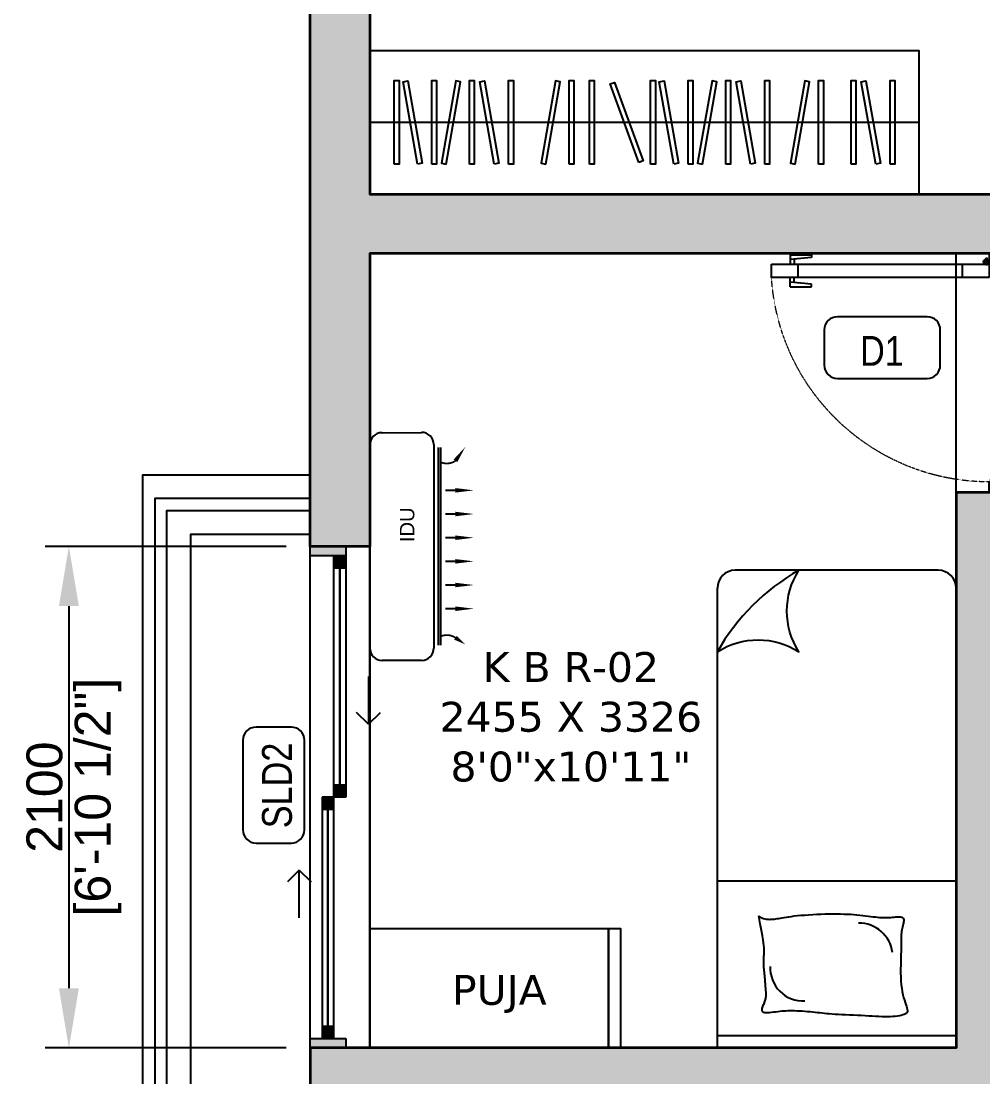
# Model space of a CAD drawing. Header units: millimetres. Extents: x 94643 to 134206, y 115494 to 180803.
# Drawn here: x 99201 to 103227, y 168066 to 172487 of the extents above; entities that cross this region are included whole.
import ezdxf
from ezdxf.enums import TextEntityAlignment as Align

# ---------------------------------------------------------------- set-up
doc = ezdxf.new("R2010")
doc.units = ezdxf.units.MM
doc.linetypes.add('3.5BHK EAST_UN-1$0$DASHED', pattern=[0.75, 0.5, -0.25])
for name, color, linetype in [('A-AC', 252, 'Continuous'), ('A-Dimensions', 4, 'Continuous'), ('A-Door', 11, 'Continuous'), ('A-Elevation 10', 8, 'Continuous'), ('A-Furniture', 8, 'Continuous'), ('A-GBR-Wardrobe', 253, 'Continuous'), ('A-Hatch', 252, 'Continuous'), ('A-KBR-01-Wardrobe', 253, 'Continuous'), ('A-Kids Bed', 253, 'Continuous'), ('A-Puja', 8, 'Continuous'), ('A-Railing', 6, 'Continuous'), ('A-Room Boundary', 44, 'Continuous'), ('A-Text Main', 44, 'Continuous')]:
    doc.layers.add(name, color=color, linetype=linetype)
doc.layers.add('A-Wall', color=240, linetype='Continuous', lineweight=35)
doc.styles.add('2024-08-29_TOWER-A$0$simplex-0.8', font='simplex.shx', dxfattribs={"width": 0.8})
doc.styles.add('3.5BHK EAST_UN-1$0$grid_text', font='verdana.ttf')
doc.styles.add('3BHK  WEST_UN-2$0$AMISH', font='arial.ttf')
doc.styles.add('ARIAL', font='ARIALN.TTF')
doc.styles.add('S', font='arial.ttf', dxfattribs={"height": 150})
doc.dimstyles.new('DIMSMALL', dxfattribs={"dimtxt": 150, "dimasz": 250, "dimexe": 100, "dimexo": 100, "dimgap": 25, "dimtad": 1, "dimdec": 0, "dimzin": 0, "dimdsep": 46, "dimtxsty": 'S', "dimcen": 0, "dimdle": 100, "dimclrd": 8, "dimclre": 8, "dimclrt": 256, "dimazin": 0, "dimtfac": 1, "dimtdec": 0, "dimtix": 1, "dimtmove": 0, "dimatfit": 3, "dimldrblk": '12_DatumFilled', "dimfxl": 1, "dimtolj": 1, "dimtzin": 0, "dimlwd": -1, "dimlwe": -1, "dimarcsym": 1})

# ---------------------------------------------------------------- blocks, each defined once
blk = doc.blocks.new('*D177')
at = {"layer": 'A-Dimensions', "color": 8, "transparency": 16777216}
for p, q in [((100310.7, 170287.6), (99301, 170287.6)), ((99401, 170037.6), (99401, 168437.6)), ((100310.7, 168187.6), (99301, 168187.6))]:
    blk.add_line(p, q, dxfattribs=at)
for points in [[(99359.3, 170037.6), (99442.6, 170037.6), (99401, 170287.6)], [(99359.3, 168437.6), (99442.6, 168437.6), (99401, 168187.6)]]:
    blk.add_solid(points, dxfattribs=at)
at = {"layer": 'Defpoints', "color": 0, "transparency": 16777216}
for p in [(100410.7, 170287.6), (99401, 168187.6), (100410.7, 168187.6)]:
    blk.add_point(p, dxfattribs=at)
at = {"layer": 'A-Dimensions', "lineweight": 30, "transparency": 16777216, "char_height": 150, "attachment_point": 5, "rotation": 90, "style": 'S'}
for s, insert in [('\\A1;[6\'-10 1/2"]', (99523.1, 169237.6)), ('\\A1;2100', (99299.4, 169237.6))]:
    blk.add_mtext(s, dxfattribs=dict(at, insert=insert))
blk = doc.blocks.new('12_DatumFilled')
at = {"color": 8, "linetype": 'ByBlock'}
blk.add_solid([(0, 0.577), (-1, 0), (0, -0.577)], dxfattribs=at)
blk = doc.blocks.new('3.5BHK EAST_UN-1$0$Door11')
at = {"layer": 'A-Door'}
for p, q in [((-991.7, 0), (-1050, 0)), ((-1050, 0), (-1050, -65.6)), ((-991.7, -58.3), (-991.7, 0)), ((-58.3, -58.3), (-58.3, 0)), ((-58.3, 0), (0, 0)), ((0, 0), (0, -65.6)), ((-1050, -65.6), (-1003.4, -65.6)), ((-1003.4, -65.6), (-1003.4, -58.3)), ((-1003.4, -58.3), (-991.7, -58.3)), ((-104.9, -65.6), (-104.9, -1021.8)), ((-46.6, -65.6), (-104.9, -65.6)), ((-104.9, -65.6), (-104.9, -65.6)), ((-46.6, -58.3), (-58.3, -58.3)), ((-17.5, -77.3), (-52.5, -77.3)), ((-46.6, -65.6), (-46.6, -58.3)), ((-46.6, -1021.8), (-46.6, -65.6)), ((0, -65.6), (-46.6, -65.6)), ((-35, -94.7), (-35, -59.8)), ((-104.9, -182.2), (-46.6, -182.2)), ((-145.8, -846.8), (-134.1, -846.8)), ((-145.8, -940.1), (-145.8, -846.8)), ((-134.1, -846.8), (-125.5, -940.1)), ((-17.5, -846.8), (-26.1, -940.1)), ((-5.8, -846.8), (-17.5, -846.8)), ((-5.8, -940.1), (-5.8, -846.8)), ((-127.1, -922.6), (-104.9, -922.6)), ((-104.9, -905.1), (-46.6, -905.1)), ((-24.5, -922.6), (-46.6, -922.6)), ((-145.8, -940.1), (-104.9, -940.1)), ((-5.8, -940.1), (-46.6, -940.1)), ((-104.9, -1021.8), (-46.6, -1021.8))]:
    blk.add_line(p, q, dxfattribs=at)
blk.add_circle((-35, -77.3), 11.7, dxfattribs=at)
at = {"layer": 'A-Door', "linetype": '3.5BHK EAST_UN-1$0$DASHED', "lineweight": 0}
blk.add_arc((-43.9, -64.2), 959.5, 180.0822, 266.3506, dxfattribs=at)
blk = doc.blocks.new('3.5BHK EAST_UN-1$0$A$Ceb508b97')
at = {"layer": 'A-GBR-Wardrobe', "ltscale": 600}
blk.add_lwpolyline([(100.2, 600), (100.2, 0), (2400.2, 0), (2400.2, 600)], close=True, dxfattribs=at)
for points in [[(202.7, 125), (202.7, 475), (222.7, 475), (222.7, 125), (202.7, 125)], [(300.1, 125.9), (239.3, 470.6), (259, 474.1), (319.7, 129.4), (300.1, 125.9)], [(359.9, 125), (359.9, 475), (379.9, 475), (379.9, 125), (359.9, 125)], [(419.5, 125.9), (480.3, 470.6), (460.6, 474.1), (399.9, 129.4), (419.5, 125.9)], [(517.8, 125), (517.8, 475), (537.8, 475), (537.8, 125), (517.8, 125)], [(621.4, 125.9), (560.6, 470.6), (580.3, 474.1), (641.1, 129.4), (621.4, 125.9)], [(681.2, 125), (681.2, 475), (701.2, 475), (701.2, 125), (681.2, 125)], [(836.6, 125.9), (897.4, 470.6), (877.7, 474.1), (817, 129.4), (836.6, 125.9)], [(934.9, 125), (934.9, 475), (954.9, 475), (954.9, 125), (934.9, 125)], [(1019.4, 125), (1019.4, 475), (1039.4, 475), (1039.4, 125), (1019.4, 125)], [(1226.2, 132.1), (1106.5, 461), (1125.3, 467.9), (1245, 139), (1226.2, 132.1)], [(1275.7, 125), (1275.7, 475), (1295.7, 475), (1295.7, 125), (1275.7, 125)], [(1373, 125.9), (1312.3, 470.6), (1332, 474.1), (1392.7, 129.4), (1373, 125.9)], [(1432.9, 125), (1432.9, 475), (1452.9, 475), (1452.9, 125), (1432.9, 125)], [(1492.5, 125.9), (1553.3, 470.6), (1533.6, 474.1), (1472.8, 129.4), (1492.5, 125.9)], [(1590.8, 125), (1590.8, 475), (1610.8, 475), (1610.8, 125), (1590.8, 125)], [(1694.4, 125.9), (1633.6, 470.6), (1653.3, 474.1), (1714.1, 129.4), (1694.4, 125.9)], [(1754.2, 125), (1754.2, 475), (1774.2, 475), (1774.2, 125), (1754.2, 125)], [(1880.8, 125.9), (1941.5, 470.6), (1921.8, 474.1), (1861.1, 129.4), (1880.8, 125.9)], [(1979, 125), (1979, 475), (1999, 475), (1999, 125), (1979, 125)], [(2114.9, 125), (2114.9, 475), (2134.9, 475), (2134.9, 125), (2114.9, 125)], [(2218.5, 125.9), (2157.7, 470.6), (2177.4, 474.1), (2238.2, 129.4), (2218.5, 125.9)], [(2278.3, 125), (2278.3, 475), (2298.3, 475), (2298.3, 125), (2278.3, 125)], [(2400.2, 300), (100, 300)]]:
    blk.add_lwpolyline(points, dxfattribs=at)
blk = doc.blocks.new('A$C436544ae')
at = {"layer": 'A-Door', "linetype": 'Continuous'}
for points in [[(-250, 2100), (-250, 2060), (-100, 2060), (-100, 2100)], [(-100, 2060), (-150, 2060), (-150, 2010), (-100, 2010)], [(-150, 1050), (-100, 1050), (-100, 1100), (-150, 1100)], [(-200, 1050), (-200, 1000), (-150, 1000), (-150, 1050)], [(-150, 40), (-150, 90), (-200, 90), (-200, 40)], [(-250, 40), (-250, 0), (-100, 0), (-100, 40)]]:
    blk.add_hatch(color=256, dxfattribs=at).paths.add_polyline_path(points)
for p, q in [((-250, 2100), (-100, 2100)), ((-250, 0), (-250, 2100)), ((-250, 2100), (-100, 2100)), ((-250, 2060), (-250, 2100)), ((-250, 2100), (-100, 2100)), ((-250, 2100), (-100, 2100)), ((-100, 2100), (0, 2100)), ((-100, 2100), (-100, 2060)), ((-100, 2100), (0, 2100)), ((0, 0), (0, 2100)), ((-100, 2060), (-250, 2060)), ((-150, 2010), (-150, 2060)), ((-150, 2060), (-100, 2060)), ((-100, 2060), (-100, 2010)), ((-100, 2010), (-150, 2010)), ((-125, 2010), (-125, 1100)), ((-5, 1555), (-5, 1355)), ((-5, 1355), (-55, 1405)), ((-5, 1355), (45, 1405)), ((-150, 1050), (-150, 1100)), ((-150, 1100), (-100, 1100)), ((-100, 1100), (-100, 1050)), ((-200, 1050), (-200, 1000)), ((-150, 1050), (-200, 1050)), ((-100, 1050), (-150, 1050)), ((-150, 1000), (-150, 1050)), ((-200, 1000), (-150, 1000)), ((-175, 90), (-175, 1000)), ((-295, 745), (-345, 695)), ((-295, 545), (-295, 745)), ((-295, 745), (-245, 695)), ((-150, 90), (-200, 90)), ((-200, 90), (-200, 40)), ((-150, 40), (-150, 90)), ((-250, 40), (-100, 40)), ((-250, 0), (-250, 40)), ((-250, 0), (-100, 0)), ((-100, 0), (-250, 0)), ((-250, 0), (-100, 0)), ((-250, 0), (-100, 0)), ((-200, 40), (-150, 40)), ((-100, 40), (-100, 0)), ((-100, 0), (0, 0)), ((-100, 0), (0, 0))]:
    blk.add_line(p, q, dxfattribs=at)
at = {"layer": 'A-Door', "linetype": 'Continuous', "flags": 128}
for points in [[(-125, 2010), (-125, 1100), (-150, 1100), (-150, 2010)], [(-100, 2010), (-100, 1100), (-125, 1100), (-125, 2010)], [(-175, 90), (-175, 1000), (-200, 1000), (-200, 90)], [(-150, 90), (-150, 1000), (-175, 1000), (-175, 90)]]:
    blk.add_lwpolyline(points, close=True, dxfattribs=at)
blk = doc.blocks.new('3.5BHK EAST-UN-5$0$2024-08-29_TOWER-B$0$BED')
blk.add_lwpolyline([(-319.5, -22, 0.292894), (-319.5, 319.5, 0.292894), (22, 319.5, -0.136668)], format="xyb", close=True)
blk = doc.blocks.new('3.5BHK EAST-UN-5$0$2024-08-29_TOWER-B$0$20240809-_SINGLE BED')
at = {"layer": 'A-Kids Bed'}
for p, q in [((50, -500), (50, 500)), ((700, 500), (700, -500)), ((2000, -425), (2000, 425)), ((1925, -500), (0, -500))]:
    blk.add_line(p, q, dxfattribs=at)
for points in [[(0, -500), (0, 500), (1925, 500)], [(553.7, 326.7), (549.4, 321.4), (546, 316.3), (543.4, 311.2), (541.4, 306.1), (540.1, 301.1), (539.2, 296.2), (538.7, 291.3), (538.5, 286.4), (538.4, 281.6), (538.5, 276.8), (538.8, 271.8), (539.2, 266.7), (539.8, 261.3), (540.6, 255.7), (541.5, 249.7), (542.5, 243.2), (543.7, 236.2), (545.1, 228.5), (546.5, 220.2), (548, 211.1), (549.5, 201), (551, 190), (552.5, 177.8), (553.9, 164.5), (555.3, 149.9), (556.5, 134.2), (557.7, 117.7), (558.7, 100.7), (559.6, 83.3), (560.3, 65.8), (560.8, 48.5), (561.2, 31.5), (561.4, 15.2), (561.3, -0.6), (561.1, -15.7), (560.7, -30.4), (560.2, -44.5), (559.4, -58.2), (558.5, -71.5), (557.5, -84.3), (556.3, -96.8), (555, -108.8), (553.6, -120.5), (552.2, -131.6), (550.9, -142.2), (549.6, -152.2), (548.5, -161.6), (547.5, -170.3), (546.8, -178.4), (546.2, -185.9), (545.8, -192.9), (545.7, -199.7), (545.7, -206.3), (545.8, -212.8), (546.2, -219.4), (546.6, -226.2), (547.2, -233.3), (547.8, -240.6), (548.3, -247.8), (548.7, -254.7), (548.7, -261.2), (548.3, -267), (547.3, -271.9), (545.7, -275.8), (543.4, -278.5), (540.5, -280), (536.9, -280.7), (532.7, -280.5), (528.1, -279.8), (523.1, -278.7), (517.8, -277.4), (512.2, -276), (506.3, -274.7), (500.3, -273.5), (494.2, -272.4), (487.9, -271.4), (481.5, -270.6), (475, -270), (468.5, -269.5), (461.9, -269.1), (455.2, -268.9), (448.4, -268.9), (441.1, -268.9), (433.3, -268.9), (424.6, -269), (414.9, -269), (404.1, -268.9), (391.9, -268.8), (378.1, -268.4), (363.1, -268), (347.2, -267.7), (330.6, -267.4), (313.8, -267.4), (297, -267.8), (280.5, -268.5), (264.6, -269.8), (249.7, -271.7), (235.8, -274.1), (223, -276.9), (211.1, -279.8), (200.3, -282.9), (190.5, -285.9), (181.8, -288.7), (174.2, -291.3), (167.7, -293.3), (162.1, -294.9), (157.4, -295.7), (153.5, -295.9), (150.1, -295.3), (147.3, -293.7), (144.7, -291.2), (142.5, -287.5), (140.3, -282.8), (138.3, -276.9), (136.5, -270), (134.9, -262.3), (133.5, -253.6), (132.3, -244.3), (131.4, -234.2), (130.9, -223.6), (130.6, -212.4), (130.7, -200.7), (130.9, -188.5), (131.4, -175.7), (132.1, -162.3), (132.8, -148.3), (133.6, -133.7), (134.4, -118.4), (135.2, -102.5), (135.9, -86.2), (136.7, -69.7), (137.4, -53.3), (138.2, -37.2), (139, -21.6), (139.8, -6.8), (140.6, 7), (141.5, 19.6), (142.4, 31.2), (143.4, 41.9), (144.4, 52), (145.4, 61.8), (146.5, 71.3), (147.5, 81), (148.6, 90.9), (149.7, 101.2), (150.7, 112), (151.7, 122.9), (152.6, 134), (153.4, 145.1), (154.1, 156), (154.6, 166.7), (155, 176.9), (155.2, 186.6), (155.1, 195.9), (154.9, 204.9), (154.6, 213.6), (154, 222.1), (153.3, 230.5), (152.4, 238.9), (151.5, 247.4), (150.3, 256.1), (149.2, 264.7), (148.2, 273.2), (147.4, 281.2), (146.9, 288.7), (146.9, 295.4), (147.5, 301.1), (148.8, 305.7), (150.8, 309), (153.6, 311.1), (156.9, 312.2), (160.7, 312.4), (164.8, 311.9), (169.2, 310.9), (173.7, 309.5), (178.1, 307.8), (182.4, 306.2), (186.7, 304.5), (190.8, 302.8), (194.9, 301.3), (198.9, 299.8), (203, 298.5), (207.1, 297.5), (211.2, 296.7), (215.3, 296.1), (219.6, 295.9), (224, 295.8), (228.6, 296), (233.4, 296.2), (238.4, 296.6), (243.7, 297.1), (249.4, 297.5), (255.3, 298), (261.6, 298.5), (268.1, 298.9), (274.8, 299.4), (281.6, 299.9), (288.5, 300.4), (295.4, 301), (302.3, 301.6), (309.1, 302.3), (315.9, 303), (322.6, 303.8), (329.3, 304.4), (336, 305), (342.7, 305.5), (349.5, 305.8), (356.3, 305.9), (363.2, 305.8), (370.2, 305.5), (377.3, 305.1), (384.4, 304.7), (391.5, 304.3), (398.7, 304.1), (406, 303.9), (413.3, 304), (420.7, 304.4), (429.2, 305.3), (439.6, 306.6), (452.8, 308.7), (469.9, 311.6), (491.8, 315.5), (519.4, 320.5), (553.7, 326.7)]]:
    blk.add_lwpolyline(points, dxfattribs=at)
for centre, radius, start, end in [((1925, 425), 75, 360, 90), ((335.1, 140), 138.7, 87.3191, 182.6809), ((381, -92.6), 141.8, 277.3413, 0.47), ((1925, -425), 75, 270, 360)]:
    blk.add_arc(centre, radius, start, end, dxfattribs=at)
at = {"layer": 'A-Kids Bed', "xscale": -1, "rotation": 179.9999771161146}
blk.add_blockref('3.5BHK EAST-UN-5$0$2024-08-29_TOWER-B$0$BED', (1978, 478), dxfattribs=at)
blk = doc.blocks.new('2024-08-29_TOWER-A$0$WNTG')
at = {"layer": 'A-Text Main'}
blk.add_lwpolyline([(-187.8, 246.2), (187.8, 246.2, -0.414214), (242.8, 191.2), (242.8, 43.3, -0.414214), (187.8, -11.7), (-187.8, -11.7, -0.414214), (-242.8, 43.3), (-242.8, 191.2, -0.414214)], format="xyb", close=True, dxfattribs=at)
at = {"layer": 'A-Text Main', "style": '2024-08-29_TOWER-A$0$simplex-0.8', "width": 0.8}
blk.add_attdef('WNTG', text='', height=150, dxfattribs=at).set_placement((-1.6, 43), align=Align.CENTER)
blk = doc.blocks.new('3BHK  WEST_UN-2$0$WALL MOUNTED SPLIT AC')
at = {"layer": 'A-AC'}
for p, q in [((18067.15, -8077.46), (18073.71, -8077.46)), ((18065.12, -8113.34), (18065.11, -8079.5)), ((18075.75, -8079.5), (18075.75, -8113.29)), ((18064.01, -8112.84, 0), (18064, -8079.99, 0)), ((18064.41, -8112.84, 0), (18064.41, -8079.99, 0)), ((18073.72, -8115.33), (18067.16, -8115.38))]:
    blk.add_line(p, q, dxfattribs=at)
at = {"layer": 'A-AC', "elevation": 0}
for points in [[(18059.86, -8080.11, 0, 0.75, 0), (18061.51, -8081.22, 0.75, 0.75, 0)], [(18058.43, -8086.05, 0, 0.75, 0), (18061.52, -8086.05, 0.75, 0.75, 0)], [(18058.44, -8089.99, 0, 0.75, 0), (18061.52, -8089.99, 0.75, 0.75, 0)], [(18058.44, -8093.93, 0, 0.75, 0), (18061.52, -8093.93, 0.75, 0.75, 0)], [(18058.44, -8097.86, 0, 0.75, 0), (18061.52, -8097.86, 0.75, 0.75, 0)], [(18058.44, -8101.8, 0, 0.75, 0), (18061.52, -8101.8, 0.75, 0.75, 0)], [(18058.44, -8105.74, 0, 0.75, 0), (18061.52, -8105.74, 0.75, 0.75, 0)], [(18059.87, -8112.95, 0, 0.75, 0), (18061.51, -8110.65, 0.75, 0.75, 0)]]:
    blk.add_lwpolyline(points, format="xyseb", dxfattribs=at)
at = {"layer": 'A-AC', "const_width": 0.3, "elevation": 0}
for points in [[(18061.51, -8081.22, 0.246742), (18063.87, -8081.49, -4.761831)], [(18061.51, -8110.65, -0.246742), (18063.87, -8110.38, 4.761831)]]:
    blk.add_lwpolyline(points, format="xyb", dxfattribs=at)
for points in [[(18061.52, -8086.05), (18063.17, -8086.05)], [(18061.52, -8089.99), (18063.17, -8089.99)], [(18061.52, -8093.93), (18063.17, -8093.93)], [(18061.52, -8097.86), (18063.17, -8097.86)], [(18061.52, -8101.8), (18063.17, -8101.8)], [(18061.52, -8105.74), (18063.17, -8105.74)]]:
    blk.add_lwpolyline(points, dxfattribs=at)
at = {"layer": 'A-AC'}
for centre, start, end in [((18067.15, -8079.5), 90.0082, 180.0082), ((18073.71, -8079.5), 0.0078, 90.0078), ((18067.16, -8113.34), 180.0082, 270.0082), ((18073.71, -8113.29), 270.0078, 0.0078)]:
    blk.add_arc(centre, 2.04, start, end, dxfattribs=at)
at = {"layer": 'A-AC', "style": '3BHK  WEST_UN-2$0$AMISH'}
blk.add_attdef('IDU', text='', height=2.4, rotation=90.0082, dxfattribs=at).set_placement((18070, -8096.33, 0), align=Align.MIDDLE_CENTER)
blk = doc.blocks.new('Unit-1')
at = {"layer": 'A-Hatch', "linetype": 'Continuous'}
h = blk.add_hatch(color=256, dxfattribs=at)
h.dxf.hatch_style = 1
h.paths.add_polyline_path([(3905, 15335.7), (4155, 15335.7), (4155, 16800.1), (2050.2, 16800.1), (2050.2, 16550.3), (3905, 16550.1)])
h.paths.add_polyline_path([(250, 15796), (250, 12295), (2905, 12295), (2905, 12045.7), (250, 12045.7), (250, 10820), (0, 10820), (0, 15796)])
h.paths.add_polyline_path([(5580, 12045.7), (5780, 12045.7), (5780, 16550.1), (6649.9, 16550.1), (6649.9, 16800.1), (5580, 16800.1)])
h.paths.add_polyline_path([(10800, 16550.1), (9999.9, 16550.1), (9999.9, 16800.1), (11050, 16800.1), (11050, 16550.1), (11050, 13495), (10800, 13495)])
h.paths.add_polyline_path([(6940, 12295), (6940, 12045.7), (10800, 12045.7), (10800, 11295.1), (11050, 11295.1), (11050, 12295)])
h.paths.add_polyline_path([(7140, 8082.6), (7140, 6370), (9610, 6370), (9610, 6420), (9810, 6420), (9810, 6370), (11050, 6370), (11050, 0), (10800, 0), (10800, 6170), (6940, 6170), (6940, 11045.7), (7140, 11045.7)])
h.paths.add_polyline_path([(10800, 10395.1), (11050, 10395.1), (11050, 8985.1), (10800, 8985.1)])
h.paths.add_polyline_path([(7310, 4410), (4515, 4410), (4515, 4210), (7110, 4210), (7110, 250), (6210, 250), (6210, 0), (7810, 0), (7810, 250), (7310, 250)])
h.paths.add_polyline_path([(3515, 4210), (2905, 4210), (250, 4210), (250, 3620.1), (0, 3620.1), (-0.1, 4460.1), (2905, 4460), (2905, 4410), (2900, 4410), (3515, 4410)])
h.paths.add_polyline_path([(249.9, 1820.1), (250, 250), (4515, 250), (4515, 2135), (4715, 2135), (4715, 250), (5460, 250), (5460, 0), (250, 0), (0, 0), (0, 250), (-0.1, 1820.1)])
h = blk.add_hatch(color=256, dxfattribs=at)
h.dxf.hatch_style = 1
h.paths.add_polyline_path([(2905, 8470), (2905, 11045.7), (2705, 11045.7), (2705, 8720), (0, 8720), (0, 8470)])
at = {"layer": 'A-Elevation 10'}
blk.add_lwpolyline([(-700, 1500.1), (-700, 11120.1), (0, 11120.1), (0, 10870.1), (-500, 10870.1), (-500, 1750.1), (0, 1750.1), (0, 1500.1), (-700, 1500.1)], dxfattribs=at)
at = {"layer": 'A-Puja', "ltscale": 600}
for points in [[(250, 9220), (1250, 9220), (1250, 8720), (250, 8720)], [(1250, 9220), (1300, 9220), (1300, 8720), (1250, 8720)]]:
    blk.add_lwpolyline(points, close=True, dxfattribs=at)
at = {"layer": 'A-Railing'}
blk.add_lwpolyline([(-600, 1650.1), (-600, 10970.1), (0, 10970.1), (0, 11020.1), (-650, 11020.1), (-650, 1600.1), (0, 1600.1), (0, 1650.1), (-600, 1650.1)], dxfattribs=at)
at = {"layer": 'A-Room Boundary', "linetype": 'Continuous'}
for points in [[(250, 12295), (3905, 12295), (3905, 16550.1), (250, 16550.1)], [(2705, 12045.7), (250, 12045.7), (250, 8720), (2705, 8720)]]:
    blk.add_lwpolyline(points, close=True, dxfattribs=at)
at = {"layer": 'A-Wall'}
for points in [[(250, 15796), (250, 12295), (2905, 12295), (2905, 12045.7), (250, 12045.7), (250, 10820), (0, 10820), (0, 15796)], [(2905, 8470), (2905, 11045.7), (2705, 11045.7), (2705, 8720), (0, 8720), (0, 8470)]]:
    blk.add_lwpolyline(points, close=True, dxfattribs=at)
at = {"layer": 'A-AC'}
ref = blk.add_blockref('3BHK  WEST_UN-2$0$WALL MOUNTED SPLIT AC', (455256.8, -192984.8), dxfattribs=dict(at, xscale=25.17221723757713, yscale=25.17221723757713, zscale=25.17221723757713, rotation=180))
ref.add_attrib('IDU', 'IDU', dxfattribs={"layer": 'A-Furniture', "height": 60.41, "rotation": 90.0082, "style": '3BHK  WEST_UN-2$0$AMISH'}).set_placement((406.2, 10910.6, 0), align=Align.MIDDLE_CENTER)
at = {"layer": 'A-Door', "xscale": -0.9523809523809259, "yscale": 0.9523809523809259, "zscale": 0.9523809523809259, "rotation": 270}
blk.add_blockref('3.5BHK EAST_UN-1$0$Door11', (2905, 12045.7), dxfattribs=at)
at = {"layer": 'A-Door'}
blk.add_blockref('A$C436544ae', (250, 8720), dxfattribs=at)
at = {"layer": 'A-KBR-01-Wardrobe', "ltscale": 600}
blk.add_blockref('3.5BHK EAST_UN-1$0$A$Ceb508b97', (149.8, 12295), dxfattribs=at)
at = {"layer": 'A-Kids Bed', "ltscale": 600, "rotation": 89.99997862594071}
blk.add_blockref('3.5BHK EAST-UN-5$0$2024-08-29_TOWER-B$0$20240809-_SINGLE BED', (2205, 8720), dxfattribs=at)
at = {"layer": 'A-Text Main'}
ref = blk.add_blockref('2024-08-29_TOWER-A$0$WNTG', (2395.7, 11769.6), dxfattribs=dict(at, xscale=-1, rotation=180))
ref.add_attrib('WNTG', 'D1', dxfattribs={"height": 125, "style": 'ARIAL'}).set_placement((2394.1, 11576.1), align=Align.CENTER)
ref = blk.add_blockref('2024-08-29_TOWER-A$0$WNTG', (-269.6, 9820.6), dxfattribs=dict(at, xscale=-1, rotation=270))
ref.add_attrib('WNTG', 'SLD2', dxfattribs={"height": 125, "rotation": 90, "style": 'ARIAL'}).set_placement((-76.2, 9819), align=Align.CENTER)
at = {"layer": 'A-Text Main', "linetype": 'Continuous', "insert": (1091.7, 10105.5), "char_height": 125, "attachment_point": 5, "style": '3.5BHK EAST_UN-1$0$grid_text'}
blk.add_mtext('K B R-02\\P2455 X 3326\\P8\'0"x10\'11"', dxfattribs=at)
at = {"layer": 'A-Text Main', "linetype": 'Continuous', "insert": (792.3, 8946.1), "char_height": 125, "width": 424.269, "attachment_point": 5, "style": '3.5BHK EAST_UN-1$0$grid_text'}
blk.add_mtext('PUJA', dxfattribs=at)

msp = doc.modelspace()

# ---------------------------------------------------------------- dimensions: what is measured, and where the dimension line sits
at = {"layer": 'A-Dimensions', "lineweight": 30}
dim = msp.add_linear_dim(base=(99401, 168187.6), p1=(100410.7, 170287.6), p2=(100410.7, 168187.6), angle=90, dimstyle='DIMSMALL', override={"dimpost": '\\X'}, dxfattribs=at)
dim.commit()
dim.dimension.update_dxf_attribs({"geometry": '*D177', "text_midpoint": (99401, 169237.6)})

# ---------------------------------------------------------------- next in the draw order: block references
at = {"linetype": 'Continuous'}
msp.add_blockref('Unit-1', (100410.7, 159467.6), dxfattribs=at)

doc.saveas('drawing.dxf')
